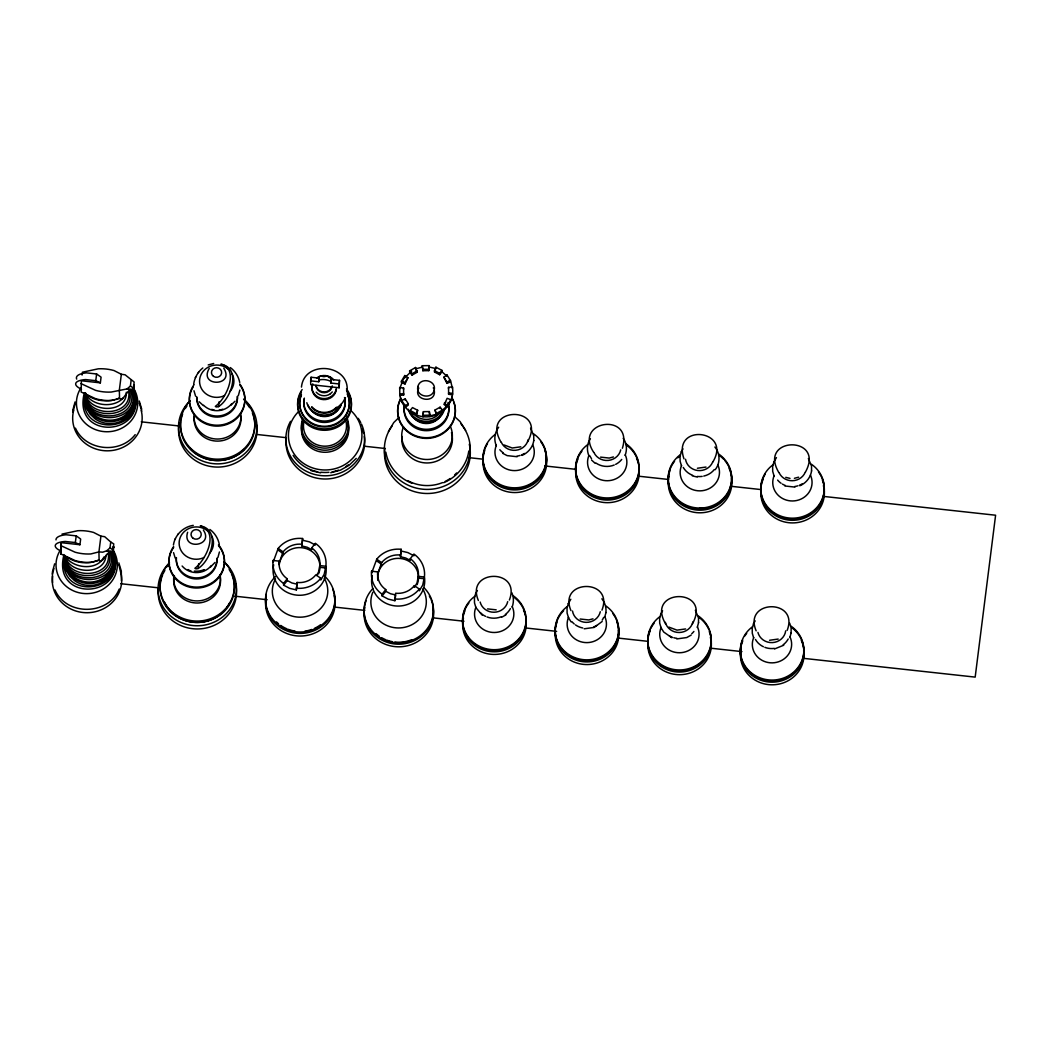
<?xml version="1.0" encoding="UTF-8"?>
<svg xmlns="http://www.w3.org/2000/svg" width="1048" height="1048" viewBox="0 0 1048 1048"><rect width="100%" height="100%" fill="white"/><g stroke="black" fill="none" stroke-linecap="round" stroke-linejoin="round"><path stroke-width="1.5" d="M112.424 547.095A4.572 1.533 7.2 0 1 113.8 547.318L113.787 546.663L113.053 553.265A4.572 1.533 7.2 0 0 107.171 554.051L102.887 559.763L100.438 561.283L99.115 560.3L91.019 562.357A46.047 43.322 -1.2 0 1 75.312 560.641L60.745 553.92L60.928 542.654L79.936 544.724L80.657 539.026L76.203 535.869L66.05 534.755A19.755 6.943 7.1 0 0 55.989 539.89M133.541 385.297A4.572 1.533 7.2 0 1 134.223 385.428L134.21 384.773L133.476 391.389A4.572 1.533 7.2 0 0 127.581 392.162L123.31 397.873L120.861 399.393L119.538 398.41L111.442 400.467A46.047 43.322 -1.2 0 1 95.735 398.751L81.168 392.031L81.351 380.765L100.359 382.848L101.08 377.136L96.626 373.979L86.473 372.865A19.755 6.943 7.1 0 0 76.701 379.114M82.072 375.066L82.425 372.21L98.276 368.817A46.047 43.322 -1.2 0 1 113.983 370.534L121.345 374.28L125.105 374.791L134.144 382.009L133.423 389.345L127.083 388.913L111.258 392.057A46.047 43.322 -1.2 0 1 95.551 390.341L80.984 383.607M60.745 553.92L60.928 542.654M79.936 544.724L75.351 542.563L76.203 535.869M100.359 382.848L95.774 380.686L96.626 373.979M62.002 534.1L77.853 530.707A46.047 43.322 -1.2 0 1 93.56 532.423L100.922 536.17L98.931 551.89L99.115 560.3M121.345 374.28L119.354 390L119.538 398.41M60.561 545.497L75.142 552.231A46.047 43.322 -1.2 0 0 90.849 553.947L98.931 551.89L102.73 552.204L106.66 550.803L109.988 547.947L110.734 541.999L104.682 536.681L100.922 536.17M133.476 391.389L127.083 388.913L130.411 386.057L131.157 380.11M113.053 553.265L106.66 550.803L113.001 551.235L113.734 543.899L110.734 541.999M198.085 568.501C211.342 560.353 220.945 529.502 200.26 525.886C219.595 531.624 206.155 559.789 194.915 568.265A1.808 0.917 -0.7 0 0 196.33 568.854L198.085 568.501L198.701 563.68M220.918 364.115C239.363 368.948 227.049 397.965 215.338 406.375A1.808 0.917 -0.7 0 0 216.753 406.965L218.508 406.611L219.111 401.79M310.653 380.856L311.099 377.254L319.221 378.145L319.195 376.756A6.642 2.227 7.2 0 1 325.26 376.036A6.642 2.227 7.2 0 1 331.378 378.092L330.945 383.07L339.067 383.961L339.146 387.76L310.732 384.655L310.653 380.856L318.762 381.734L319.077 379.337M318.762 381.734L319.195 376.756M296.374 589.932L297.056 582.465A20.436 19.231 -1.2 0 0 315.841 574.828L320.754 578.273L320.793 580.003L324.186 574.304L325.863 566.248A26.58 25.008 -1.2 0 0 315.369 543.296L311.701 547.921L311.741 549.65L307.09 547.213L301.916 545.982L302.597 538.515A26.58 25.008 -1.2 0 0 278.178 548.445L273.109 562.2L273.083 560.47L279.174 561.139A20.436 19.231 -1.2 0 0 287.231 578.797L287.27 580.526L283.602 585.151L289.641 588.334L296.374 589.932L297.056 582.465M301.916 545.982L302.597 538.515M330.945 383.07L331.378 378.092M339.067 383.961L339.526 380.359L331.404 379.468M339.146 387.76L339.526 380.359M394.913 600.701L395.607 593.234A20.436 19.231 -1.2 0 0 414.379 585.609L419.292 589.042L419.331 590.784L422.724 585.072L424.401 577.016A26.58 25.008 -1.2 0 0 413.921 554.064L410.253 558.689L410.279 560.418L405.628 557.981L400.454 556.75L401.148 549.296A26.58 25.008 -1.2 0 0 376.73 559.213L371.66 572.981L371.621 571.239L377.712 571.907A20.436 19.231 -1.2 0 0 385.769 589.566L385.808 591.295L382.14 595.932L388.192 599.102L394.913 600.701L395.633 594.963L390.472 593.744L385.808 591.295M400.454 556.75L401.148 549.296M423.405 411.654L422.973 416.685L423.405 411.654L429.326 411.576L429.916 416.58C416.004 418.689 400.808 408.589 399.773 394.1L403.624 393.563L403.65 394.952L399.799 395.489L399.694 387.577L403.559 387.996L403.585 389.384M428.776 370.638L429.208 365.621L422.279 365.713L422.855 370.73L428.776 370.638L429.208 365.621M193.697 384.066C194.548 377.752 197.836 371.935 202.814 367.966M301.457 387.105C304.182 359.281 350.857 364.128 346.993 392.083M84.403 392.699C71.631 441.391 149.419 436.793 133.882 390.105M63.994 554.575C51.208 603.281 129.009 598.683 113.459 551.995M85.176 392.974C75.05 439.033 149.013 433.099 133.869 389.267M64.413 556.187C56.605 601.539 128.498 593.836 113.446 551.156M475.7 593.43L477.39 590.522M533.773 440.592L533.733 435.654L530.576 428.16M568.291 603.556L570.819 599.246M605.941 612.608C606.451 607.683 605.05 602.639 601.88 598.801M681.305 451.793L683.008 448.871M660.895 613.683L662.585 610.761M698.531 622.735L698.505 617.796L695.348 610.29M773.909 461.919L776.437 457.596M753.486 623.796L755.176 620.888M811.558 470.958L811.519 466.019L808.362 458.526M791.135 632.848L791.096 627.909L789.681 623.167M72.823 410.2L75.063 401.921M72.862 412.165L75.102 403.886M54.64 563.811L52.4 572.09L52.557 582.583M52.439 574.055L53.933 568.527M173.431 544.986C174.911 534.991 183.282 526.83 193.251 525.362M238.355 395.607L239.848 390.092M217.932 557.497L219.425 551.982M311.701 547.921A20.436 19.231 -1.2 0 1 319.771 565.579L318.487 572.182L316.535 575.47M399.995 387.904L403.126 379.769M429.326 411.576L429.916 416.58C444.011 414.877 455.002 400.991 452.382 386.817L448.531 387.354L448.636 394.31L452.5 394.729L452.461 393.341L448.596 392.921L448.636 394.31M410.253 558.689A20.436 19.231 -1.2 0 1 418.309 576.348L417.025 582.95L414.419 587.339L414.379 585.609M468.797 451.007C466.805 465.233 456.836 477.22 443.697 482.709M475.726 593.325L474.443 598.107L474.508 602.928L475.884 607.552M533.799 440.474C532.842 447.155 528.166 452.801 522.009 455.408M512.092 607.146C513.9 602.521 513.834 597.386 511.896 592.801M568.33 603.438L567.034 608.233L567.099 613.041L568.488 617.678M625.106 455.382C627.254 449.841 626.901 443.081 623.167 438.287M604.683 617.272L605.98 612.49M681.344 451.675L680.047 456.456L680.113 461.277L681.501 465.915M660.921 613.565L659.624 618.346L659.69 623.167L661.078 627.804M697.274 627.398L698.571 622.604M773.935 461.801L772.638 466.583L772.704 471.404L774.092 476.028M753.512 623.691L752.228 628.473L752.294 633.293L753.669 637.918M811.584 470.84C810.615 477.469 806.004 483.246 799.794 485.774M789.878 637.511L791.161 632.73M103.922 556.999C97.438 571.304 71.985 568.619 65.055 555.728M509.367 600.032C521.773 568.003 465.011 568.828 478.36 600.478M622.381 448.256C633.87 411.838 572.902 420.261 593.613 452.238M601.958 610.146C614.364 578.116 557.615 578.955 570.95 610.591M787.153 630.398C799.559 598.369 742.796 599.194 756.145 630.844M187.631 532.266C181.645 550.737 214.355 546.231 203.364 530.078M418.807 388.009C412.047 400.388 436.204 404.384 434.317 390.708M417.667 410.292L416.252 415.087L417.667 410.292L412.493 407.58L410.174 410.528L410.2 411.903M434.488 370.612L435.929 367.206L441.981 370.389L442.02 371.778L439.688 374.712L434.514 372.001L434.488 370.612L439.649 373.324L439.688 374.712M434.514 372.001L435.483 369.734M221.652 364.39C241.433 368.595 231.267 398.712 218.508 406.611M209.233 368.398C198.295 387.144 235.237 386.607 223.787 368.189M119.21 589.068C108.494 615.595 66.443 616.224 54.994 589.998M345.486 397.755L342.565 402.668L338.294 406.821M278.178 548.445L283.091 551.877L279.2 562.868L279.174 561.139M401.397 381.236L404.79 375.538L407.908 377.725L405.039 383.974L401.423 382.625L401.397 381.236L405.013 382.586L405.039 383.974M403.69 378.826L411.654 371.123M405.013 382.586L407.908 377.725M388.428 431.501L393.773 422.541L399.209 417.274M450.758 399.668L447.391 406.755L444.273 404.567L447.142 398.319L450.758 399.668L450.784 401.056M444.273 404.567L445.728 402.144M376.73 559.213L381.642 562.658L377.752 573.636L377.712 571.907M498.651 427.23C494.656 432.444 493.66 439.623 496.307 445.662M527.642 441.745C547.999 404.829 479.604 405.825 501.023 442.125M590.417 438.758C586.906 443.671 586.592 450.312 588.911 455.788M712.837 461.985C732.618 429.405 671.414 422.763 683.977 458.828M715.208 469.701C720.356 463.203 720.277 453.378 714.893 447.038M692.414 623.874C712.771 586.972 644.376 587.954 665.794 624.254M805.427 472.111C825.785 435.195 757.39 436.191 778.808 472.491M195.347 377.594L195.819 376.808M198.295 372.63L198.701 371.961M174.924 539.484L175.396 538.698M177.872 534.519L178.278 533.851M214.984 562.462L210.452 567.112M439.649 373.324L441.981 370.389M283.602 585.151L283.563 583.422L287.231 578.797M382.14 595.932L382.101 594.203L385.769 589.566M123.31 397.965C113.708 408.393 92.46 406.27 85.478 393.838M135.192 434.645C120.088 454.295 85.648 450.981 75.417 428.108M229.866 391.467L230.494 390.852A17.187 16.165 -1.2 0 0 232.525 374.791L232.053 374.057M230.874 405.222L235.001 401.24M330.447 393.721L332.295 391.939M209.443 553.357L210.085 552.741A17.187 16.165 -1.2 0 0 212.102 536.681L211.644 535.947M356.255 458.382L349.194 465.22L340.43 470.146L330.736 472.74M602.181 621.464L594.19 627.424L584.208 628.8M408.262 403.703L408.288 405.091L405.235 407.371L405.196 405.982L408.262 403.703L405.235 398.921L401.659 400.375L401.685 401.764M449.343 380.057L450.522 381.917L446.946 383.371L443.894 377.201L446.946 374.935L450.496 380.542L452.409 388.205L452.382 386.817M224.508 395.489L223.512 396.039A17.187 16.165 -1.2 0 1 199.67 379.337A17.187 16.165 -1.2 0 1 227.023 368.228L227.848 368.988M330.33 393.799C326.072 396.969 319.601 396.223 316.182 392.162M409.637 370.848L415.598 367.507L417.156 372.25L412.074 375.105L409.663 372.236L409.637 370.848L412.034 373.73L412.074 375.105M412.034 373.73L417.13 370.861M435.025 410.043L436.584 414.798L435.025 410.043L440.108 407.187L442.518 410.056L442.544 411.445M436.558 413.41L442.518 410.056M204.085 557.366L203.089 557.929A17.187 16.165 -1.2 0 1 179.247 541.226A17.187 16.165 -1.2 0 1 206.6 530.118L207.439 530.878M501.586 617.298L505.961 614.849M691.156 635.088L686.781 637.538L676.812 638.926M783.747 645.214L774.485 648.974M115.817 399.576L118.987 398.135M98.578 560.025C88.779 564.597 76.137 563.379 67.308 557.209M446.946 383.371L446.92 381.983L450.496 380.542M208.225 364.94L213.674 363.486M417.156 372.25L415.624 368.883L422.305 367.101M520.817 446.815L512.223 448.007L504.154 444.994M613.421 456.941L609.202 458.068L600.57 457.125M706.011 467.054L697.418 468.246M794.397 478.307L798.602 477.181M592.998 618.831L588.779 619.957L580.147 619.014M685.589 628.944L676.995 630.136L668.925 627.123M778.192 639.07L769.586 640.263M114.481 399.877C105.18 401.947 94.399 400.742 86.814 394.624M422.279 365.713L422.829 369.341L428.75 369.263M422.947 415.296L429.876 415.191M517.123 456.718L507.114 455.618L502.686 453.299M794.908 487.084L784.9 485.984M496.189 609.831L487.556 608.888M95.774 380.686L85.622 379.572A19.755 6.314 7.3 0 0 81.521 389.175M141.257 421.833L180.308 426.104M256.799 434.462L286.091 437.658M364.193 446.199L385.35 448.518M468.351 457.583L482.997 459.181M544.829 465.941L575.745 469.321M639.215 476.264L668.506 479.46M730.351 486.22L761.267 489.599M823.099 496.359L995.6 515.223L975.177 677.113L803.475 658.341M319.771 565.579L325.863 566.248M418.309 576.348L424.401 577.016M319.797 567.309L325.889 567.977M418.349 578.077L424.44 578.745M75.351 542.563L65.199 541.462A19.755 6.314 7.3 0 0 61.098 551.065M120.795 583.71L158.196 587.797M234.634 596.155L267.161 599.718M333.84 607.002L364.743 610.381M433.047 617.848L463.95 621.228M525.742 627.975L556.645 631.355M618.438 638.114L647.716 641.311M711.147 648.24L741.919 651.607M429.235 367.01L435.968 368.595L435.929 367.206M785.764 477.364L790.009 478.373M692.309 475.871L697.234 477.036M310.915 470.578L320.675 472.884M401.174 551.025L407.908 552.61L413.96 555.794M302.636 540.257L309.357 541.842L315.409 545.026M297.095 584.195L291.92 582.963L287.27 580.526M410.174 410.528L416.226 413.698M411.785 483.167C398.515 478.058 388.219 466.347 385.847 452.199M671.886 637.76L663.725 632.036L661.118 627.909M130.411 386.057L133.397 387.97L133.423 389.345M109.988 547.947L112.974 549.846L113.001 551.235M444.247 403.192L447.365 405.38M376.756 560.942L381.669 564.387M278.218 550.174L283.13 553.619M591.557 460.033L595.212 463.373M442.02 371.778L446.147 375.564M454.491 416.475L460.072 421.584L465.639 430.401M230.337 367.573C235.211 371.162 238.551 376.52 239.73 382.441M482.198 615.137L475.923 607.67M199.133 401.751L203.364 405.615M209.914 529.463C214.788 533.052 218.128 538.41 219.307 544.331M443.894 377.201L446.92 381.983M568.514 617.796L571.134 621.923M401.659 400.375L405.196 405.982M433.309 387.799L433.741 388.743M85.805 395.371C91.202 413.213 127.345 413.266 126.297 392.24M65.382 557.261C70.766 574.579 105.101 575.365 105.953 555.401M129.376 390.577C137.589 419.75 83.159 422.043 85.608 392.948M108.966 552.466C117.088 580.684 64.976 584.352 65.238 556.475M131.013 390.904C139.685 422.475 82.91 424.925 85.451 393.629M110.59 552.794C119.262 584.365 62.5 586.814 65.028 555.519M131.996 390.013C143.497 423.628 82.713 428.278 85.464 394.323M112.018 553.239C121.096 586.264 62.238 589.212 65.041 556.213M133.253 389.214C138.886 400.899 131.956 415.375 120.088 419.763A25.741 24.222 -1.2 0 1 95.001 417.012C88.189 412.218 84.063 404.004 84.98 395.646M132.729 390.184C137.484 401.24 130.397 414.314 119.511 418.401A24.982 23.501 -1.2 0 1 95.185 415.742C88.582 411.091 84.574 403.113 85.451 395.004M112.83 551.104C118.463 562.789 111.533 577.265 99.665 581.653A25.741 24.222 -1.2 0 1 74.578 578.902C67.779 574.108 63.64 565.894 64.557 557.536M112.739 553.501C116.629 564.269 109.411 576.348 99.102 580.291A24.982 23.501 -1.2 0 1 74.762 577.631C68.159 572.981 64.151 565.003 65.028 556.894M193.972 390.747L195.609 396.223M139.266 401.004L141.729 409.218M139.305 402.956L141.768 411.17M173.549 552.637L175.186 558.099M118.843 562.894L121.306 571.108L121.437 580.788M118.883 564.846L121.385 575.26A34.754 32.698 -1.2 0 1 87.443 612.713A34.754 32.698 -1.2 0 1 52.492 576.243M128.825 392.541C131.341 417.667 86.303 417.654 85.661 393.747M108.403 554.431C110.931 579.557 65.88 579.544 65.238 555.636M448.531 387.354L448.557 388.729M446.946 374.935L446.985 376.324M440.108 407.187L440.147 408.576M422.829 369.341L422.855 370.73M415.598 367.507L415.624 368.883M404.79 375.538L404.816 376.926M405.235 398.921L405.262 400.31M399.694 387.577L399.72 388.952M311.099 377.254L311.177 381.053M403.559 387.996L403.65 394.952M710.387 637.381A31.754 29.881 -1.2 0 1 681.672 674.611A31.754 29.881 -1.2 0 1 648.07 641.35M141.244 410.567A34.754 32.698 -1.2 0 1 107.093 450.823A34.754 32.698 -1.2 0 1 73.74 410.148M451.465 432.614A25.322 23.829 -1.2 0 1 429.077 462.889A25.322 23.829 -1.2 0 1 401.947 436.387M450.299 426.222A25.322 23.829 -1.2 0 1 427.348 459.496A25.322 23.829 -1.2 0 1 403.506 426.89M444.588 408.733A18.589 17.489 -1.2 0 1 426.628 422.698A18.589 17.489 -1.2 0 1 408.288 409.257M448.072 403.808A22.427 21.104 -1.2 0 1 426.759 430.689A22.427 21.104 -1.2 0 1 404.738 404.436M448.046 402.419A22.427 21.104 -1.2 0 1 428.2 429.235A22.427 21.104 -1.2 0 1 404.174 405.759M439.61 413.122A16.545 15.563 -1.2 0 1 413.357 413.488M453.588 401.803A28.859 27.143 -1.2 0 1 424.623 438.352A28.859 27.143 -1.2 0 1 400.978 398.672M451.688 397.952A28.859 27.143 -1.2 0 1 453.024 400.493M461.028 423.955A42.929 40.387 -1.2 0 1 457.085 478.045A42.929 40.387 -1.2 0 1 399.511 479.879A42.929 40.387 -1.2 0 1 391.991 426.156M456.601 472.949A38.841 36.549 -1.2 0 1 454.596 474.967M450.195 478.504A38.841 36.549 -1.2 0 1 445.243 481.399M442.623 482.578A38.841 36.549 -1.2 0 1 407.685 480.613M451.675 397.231A28.859 27.143 -1.2 0 1 426.864 437.697A28.859 27.143 -1.2 0 1 400.965 397.965M440.998 415.06A16.296 15.34 -1.2 0 1 425.947 423.523A16.296 15.34 -1.2 0 1 411.471 414.288M469.294 444.26A42.929 40.387 -1.2 0 1 429.536 493.438A42.929 40.387 -1.2 0 1 384.76 448.452M443.618 410.279A18.589 17.489 -1.2 0 1 426.588 421.322A18.589 17.489 -1.2 0 1 409.283 410.764M446.016 406.663A24.838 23.37 -1.2 0 1 441.496 411.039M434.409 414.72A24.838 23.37 -1.2 0 1 429.68 415.833M422.803 589.055A27.746 26.108 -1.2 0 1 400.388 627.896A27.746 26.108 -1.2 0 1 372.826 592.238M424.453 577.409A26.58 25.008 -1.2 0 1 397.1 606.045A26.58 25.008 -1.2 0 1 372.236 575.588M432.68 606.556A34.754 32.698 -1.2 0 1 399.288 646.799A34.754 32.698 -1.2 0 1 364.822 607.526M431.239 599.914A34.702 32.645 -1.2 0 1 399.236 644.192A34.702 32.645 -1.2 0 1 366.04 600.845M429.366 596.05A34.702 32.645 -1.2 0 1 430.676 598.605M424.034 587.771A34.663 32.619 -1.2 0 1 423.235 633.215A34.663 32.619 -1.2 0 1 374.935 633.909A34.663 32.619 -1.2 0 1 372.905 588.504M411.668 639.725A32.619 30.693 -1.2 0 1 404.856 641.704M403.467 641.926A32.619 30.693 -1.2 0 1 394.952 642.044M392.149 641.625A32.619 30.693 -1.2 0 1 386.699 640.092M385.389 639.568A32.619 30.693 -1.2 0 1 381.616 637.682M379.271 636.188A32.619 30.693 -1.2 0 1 376.022 633.595M419.292 589.042A26.58 25.008 -1.2 0 1 394.873 598.971M382.101 594.203A26.58 25.008 -1.2 0 1 371.621 571.239M381.642 562.658A20.436 19.231 -1.2 0 1 400.415 555.021M377.856 580.396A20.436 19.231 -1.2 0 1 400.493 558.479A20.436 19.231 -1.2 0 1 417.065 584.679M240.66 413.803A23.423 22.034 -1.2 0 1 217.788 439.046A23.423 22.034 -1.2 0 1 194.234 414.471M240.713 415.886A23.423 22.034 -1.2 0 1 217.827 441.116A23.423 22.034 -1.2 0 1 194.273 416.554M189.924 401.004A37.165 34.964 -1.2 0 0 192.491 450.011A37.165 34.964 -1.2 0 0 244.616 448.19A37.165 34.964 -1.2 0 0 243.581 399.118A39.208 36.89 -1.2 0 1 246.608 451.819A39.208 36.89 -1.2 0 1 190.5 453.627A39.208 36.89 -1.2 0 1 190.147 400.808M244.276 449.251A35.632 33.523 -1.2 0 1 189.701 447.797M239.796 384.904A27.759 26.108 -1.2 0 1 236.141 419.004A27.759 26.108 -1.2 0 1 199.749 420.418A27.759 26.108 -1.2 0 1 193.291 386.712M231.726 403.703A18.392 17.305 -1.2 0 1 203.587 405.262M256.563 424.82A39.208 36.89 -1.2 0 1 216.556 467.067A39.208 36.89 -1.2 0 1 179.378 422.763M222.713 409.192A14.305 13.467 -1.2 0 1 219.111 410.161M214.146 410.03A14.305 13.467 -1.2 0 1 211.762 409.349M239.782 383.987A27.759 26.108 -1.2 0 1 235.761 418.401A27.759 26.108 -1.2 0 1 198.989 418.925A27.759 26.108 -1.2 0 1 194.05 384.642M237.438 396.537A20.384 19.178 -1.2 0 1 217.329 416.017A20.384 19.178 -1.2 0 1 196.683 397.126M237.411 396.354A20.384 19.178 -1.2 0 1 217.342 417.091A20.384 19.178 -1.2 0 1 196.736 396.943M252.411 413.135A37.165 34.964 -1.2 0 1 222.189 460.295A37.165 34.964 -1.2 0 1 180.767 421.571M180.99 420.065A37.165 34.964 -1.2 0 1 182.588 414.143M185.247 408.589A37.165 34.964 -1.2 0 1 186.963 405.982M246.856 403.899A37.165 34.964 -1.2 0 1 249.607 407.659M133.856 388.756A30.667 28.846 -1.2 0 1 106.686 431.75A30.667 28.846 -1.2 0 1 80.748 388.205M84.993 396.341A26.423 24.864 -1.2 0 0 86.853 408.864L90.246 414.34L95.001 418.781A25.113 23.632 -1.2 0 0 120.35 421.545L126.088 418.257L130.751 413.659A26.423 24.864 -1.2 0 0 133.817 389.358M349.796 396.144A26.907 25.322 -1.2 0 1 324.893 430.283A26.907 25.322 -1.2 0 1 299.073 396.865M299.558 395.633A26.907 25.322 -1.2 0 1 301.431 392.057M346.521 390.301A26.907 25.322 -1.2 0 1 349.272 394.913M337.246 407.083A16.034 15.078 -1.2 0 1 311.819 407.449M345.29 419.121A21.536 20.266 -1.2 0 1 325.967 446.173A21.536 20.266 -1.2 0 1 304.117 420.995M336.369 389.424A12.262 11.541 -1.2 0 1 321.173 399.288A12.262 11.541 -1.2 0 1 312.802 383.843M328.745 377.359A12.262 11.541 -1.2 0 1 331.535 378.826M336.356 388.376A12.262 11.541 -1.2 0 1 322.732 398.515A12.262 11.541 -1.2 0 1 311.99 385.716M316.588 378.001A12.262 11.541 -1.2 0 1 333.814 379.887M350.844 410.554A36.759 34.597 -1.2 0 1 351.512 459.469A36.759 34.597 -1.2 0 1 299.518 460.216A36.759 34.597 -1.2 0 1 298.863 411.301M347.373 394.297A24.864 23.397 -1.2 0 1 324.841 426.968A24.864 23.397 -1.2 0 1 301.431 394.952M347.36 393.603A24.864 23.397 -1.2 0 1 324.828 426.274A24.864 23.397 -1.2 0 1 301.418 394.258M336.343 407.358A16.034 15.078 -1.2 0 1 311.793 406.703M341.203 405.039A18.078 17.004 -1.2 0 1 323.072 415.729A18.078 17.004 -1.2 0 1 306.828 402.707M341.19 404.345A18.078 17.004 -1.2 0 1 324.631 415.087A18.078 17.004 -1.2 0 1 307.798 404.829M338.792 408.248A16.034 15.078 -1.2 0 1 311.885 410.855M337.26 407.777A16.034 15.078 -1.2 0 1 335.399 409.742M347.766 424.021A23.58 22.191 -1.2 0 1 325.378 452.278A23.58 22.191 -1.2 0 1 302.23 424.676M344.504 397.533A20.777 19.545 -1.2 0 1 324.775 422.436A20.777 19.545 -1.2 0 1 304.365 398.109M345.041 398.646A20.777 19.545 -1.2 0 1 324.736 421.047A20.777 19.545 -1.2 0 1 303.841 399.249M332.255 385.861A8.174 7.69 -1.2 0 1 316.038 386.096M331.705 387.118A8.174 7.69 -1.2 0 1 316.024 385.402M322.941 376.664A8.174 7.69 -1.2 0 1 325.077 376.638M347.726 421.938A23.58 22.191 -1.2 0 1 323.793 450.168A23.58 22.191 -1.2 0 1 303.134 419.842M346.495 388.913A26.907 25.322 -1.2 0 1 342.604 422.279A26.907 25.322 -1.2 0 1 306.946 422.789A26.907 25.322 -1.2 0 1 302.151 389.555M348.329 464.893A37.335 35.134 -1.2 0 1 345.696 466.688M338.452 470.172A37.335 35.134 -1.2 0 1 332.164 471.849M328.967 472.294A37.335 35.134 -1.2 0 1 320.819 472.242M317.623 471.77A37.335 35.134 -1.2 0 1 293.139 455.382M364.298 436.558A39.379 37.06 -1.2 0 1 325.823 479.001A39.379 37.06 -1.2 0 1 286.222 437.671M362.149 428.737A39.379 37.06 -1.2 0 1 363.656 433.387M361.442 424.034A39.379 37.06 -1.2 0 1 323.557 475.766A39.379 37.06 -1.2 0 1 290.545 421.309M358.193 418.349A39.379 37.06 -1.2 0 1 360.735 422.58M346.652 417.13A23.58 22.191 -1.2 0 1 326.059 448.099A23.58 22.191 -1.2 0 1 302.571 419.121M318.736 380.359A6.642 2.227 7.2 0 1 324.801 379.638A6.642 2.227 7.2 0 1 330.919 381.682M811.532 464.316A31.754 29.881 -1.2 0 1 816.209 508.149A31.754 29.881 -1.2 0 1 769.389 508.817A31.754 29.881 -1.2 0 1 772.874 464.88M810.471 475.137A19.663 18.497 -1.2 0 1 792.655 500.97A19.663 18.497 -1.2 0 1 774.145 475.661M823.414 485.617A31.754 29.881 -1.2 0 1 794.685 522.847A31.754 29.881 -1.2 0 1 761.084 489.586M822.366 479.997A31.754 29.881 -1.2 0 1 792.144 520.293A31.754 29.881 -1.2 0 1 763.075 479.408M818.488 471.993A31.754 29.881 -1.2 0 1 814.296 511.018A31.754 29.881 -1.2 0 1 772.664 512.642A31.754 29.881 -1.2 0 1 765.263 474.076M805.205 472.334A14.122 13.283 -1.2 0 1 792.275 480.731A14.122 13.283 -1.2 0 1 779.123 472.714M802.244 483.822A18.458 17.371 -1.2 0 1 799.401 485.263M797.908 485.8A18.458 17.371 -1.2 0 1 794.764 486.495M785.28 485.46A18.458 17.371 -1.2 0 1 782.411 484.097M781.074 483.259A18.458 17.371 -1.2 0 1 777.629 480.102M718.941 454.203A31.754 29.881 -1.2 0 1 723.618 498.023A31.754 29.881 -1.2 0 1 676.798 498.704A31.754 29.881 -1.2 0 1 680.283 454.753M717.88 465.024A19.663 18.497 -1.2 0 1 700.064 490.857A19.663 18.497 -1.2 0 1 681.554 465.535M731.465 478.556A31.754 29.881 -1.2 0 1 698.767 512.773A31.754 29.881 -1.2 0 1 669.056 476.382M729.159 468.443A31.754 29.881 -1.2 0 1 701.204 510.153A31.754 29.881 -1.2 0 1 669.908 470.735M724.902 460.622A31.754 29.881 -1.2 0 1 721.705 500.892A31.754 29.881 -1.2 0 1 678.803 501.507A31.754 29.881 -1.2 0 1 674.519 461.356M677.807 457.819A31.754 29.881 -1.2 0 1 680.296 455.749M718.967 455.199A31.754 29.881 -1.2 0 1 723.841 459.43M714.317 469.556A18.458 17.371 -1.2 0 1 703.758 476.093M702.173 476.382A18.458 17.371 -1.2 0 1 697.352 476.447M692.689 475.334A18.458 17.371 -1.2 0 1 683.27 467.447M712.601 462.22A14.122 13.283 -1.2 0 1 697.824 470.513A14.122 13.283 -1.2 0 1 685.523 459.26M704.23 507.808A29.803 28.034 -1.2 0 1 699.566 508.11M533.746 433.951A31.754 29.881 -1.2 0 1 538.423 477.783A31.754 29.881 -1.2 0 1 491.604 478.451A31.754 29.881 -1.2 0 1 495.088 434.514M532.685 444.771A19.663 18.497 -1.2 0 1 514.869 470.604A19.663 18.497 -1.2 0 1 496.359 445.295M545.628 455.251A31.754 29.881 -1.2 0 1 516.9 492.481A31.754 29.881 -1.2 0 1 483.298 459.221M544.58 449.631A31.754 29.881 -1.2 0 1 515.184 489.927A31.754 29.881 -1.2 0 1 484.726 450.496M540.689 441.627A31.754 29.881 -1.2 0 1 536.511 480.652A31.754 29.881 -1.2 0 1 494.879 482.276A31.754 29.881 -1.2 0 1 487.477 443.71M528.126 439.754A14.122 13.283 -1.2 0 1 515.708 450.286A14.122 13.283 -1.2 0 1 501.324 442.348M524.459 453.457A18.458 17.371 -1.2 0 1 521.616 454.898M520.122 455.435A18.458 17.371 -1.2 0 1 516.978 456.129M503.289 452.893A18.458 17.371 -1.2 0 1 499.844 449.736M626.35 444.077A31.754 29.881 -1.2 0 1 631.014 487.909A31.754 29.881 -1.2 0 1 584.195 488.578A31.754 29.881 -1.2 0 1 587.679 444.627M625.276 454.898A19.663 18.497 -1.2 0 1 607.46 480.731A19.663 18.497 -1.2 0 1 588.95 455.421M638.861 468.43A31.754 29.881 -1.2 0 1 607.84 502.66A31.754 29.881 -1.2 0 1 575.902 469.347M638.808 465.823A31.754 29.881 -1.2 0 1 607.788 500.053A31.754 29.881 -1.2 0 1 575.85 466.727M576.086 465.181A31.754 29.881 -1.2 0 1 577.893 459.155M636.555 458.317A31.754 29.881 -1.2 0 1 638.533 464.29M638.782 464.709A31.754 29.881 -1.2 0 1 607.761 498.927A31.754 29.881 -1.2 0 1 575.824 465.613M576.059 464.067A31.754 29.881 -1.2 0 1 581.915 451.23M626.363 445.072A31.754 29.881 -1.2 0 1 638.507 463.177M621.726 459.43A18.458 17.371 -1.2 0 1 615.661 464.356M614.22 465.011A18.458 17.371 -1.2 0 1 595.893 463.006M591.504 458.631A18.458 17.371 -1.2 0 1 589.972 455.959M620.717 449.867A14.122 13.283 -1.2 0 1 608.312 460.413A14.122 13.283 -1.2 0 1 593.928 452.474M698.518 616.093A31.754 29.881 -1.2 0 1 703.195 659.913A31.754 29.881 -1.2 0 1 656.375 660.594A31.754 29.881 -1.2 0 1 659.86 616.643M697.457 626.901A19.663 18.497 -1.2 0 1 679.641 652.747A19.663 18.497 -1.2 0 1 661.131 627.424M709.352 631.774A31.754 29.881 -1.2 0 1 683.283 671.847A31.754 29.881 -1.2 0 1 648.018 638.73M648.254 637.197A31.754 29.881 -1.2 0 1 650.061 631.171M709.326 630.66A31.754 29.881 -1.2 0 1 683.257 670.733A31.754 29.881 -1.2 0 1 647.991 637.616M648.227 636.084A31.754 29.881 -1.2 0 1 650.035 630.058M650.69 628.63A31.754 29.881 -1.2 0 1 654.096 623.246M698.544 617.089A31.754 29.881 -1.2 0 1 708.71 629.206M693.894 631.446A18.458 17.371 -1.2 0 1 691.745 633.712M676.929 638.337A18.458 17.371 -1.2 0 1 673.785 637.721M672.266 637.223A18.458 17.371 -1.2 0 1 669.397 635.874M692.898 621.883A14.122 13.283 -1.2 0 1 679.248 632.494A14.122 13.283 -1.2 0 1 665.323 622.276M791.109 626.206A31.754 29.881 -1.2 0 1 795.786 670.039A31.754 29.881 -1.2 0 1 748.966 670.707A31.754 29.881 -1.2 0 1 752.451 626.769M790.048 637.027A19.663 18.497 -1.2 0 1 772.232 662.86A19.663 18.497 -1.2 0 1 753.722 637.551M803.633 650.572A31.754 29.881 -1.2 0 1 770.948 684.776A31.754 29.881 -1.2 0 1 741.237 648.398M801.327 640.446A31.754 29.881 -1.2 0 1 772.559 682.183A31.754 29.881 -1.2 0 1 742.652 641.284M792.432 628.171A31.754 29.881 -1.2 0 1 798.524 667.733A31.754 29.881 -1.2 0 1 757.337 677.663A31.754 29.881 -1.2 0 1 742.639 640.171M744.84 635.966A31.754 29.881 -1.2 0 1 746.687 633.359M788.188 638.979A18.458 17.371 -1.2 0 1 783.131 644.821M774.354 648.385A18.458 17.371 -1.2 0 1 764.857 647.35M763.403 646.734A18.458 17.371 -1.2 0 1 755.451 639.45M785.686 630.87A14.122 13.283 -1.2 0 1 772.468 642.594A14.122 13.283 -1.2 0 1 757.927 632.403M605.927 605.967A31.754 29.881 -1.2 0 1 610.604 649.799A31.754 29.881 -1.2 0 1 563.772 650.467A31.754 29.881 -1.2 0 1 567.269 606.517M604.853 616.787A19.663 18.497 -1.2 0 1 587.037 642.62A19.663 18.497 -1.2 0 1 568.54 617.311M618.438 630.32A31.754 29.881 -1.2 0 1 587.417 664.55A31.754 29.881 -1.2 0 1 555.479 631.224M616.748 621.647A31.754 29.881 -1.2 0 1 587.365 661.93A31.754 29.881 -1.2 0 1 556.894 622.512M616.119 619.093A31.754 29.881 -1.2 0 1 603.399 656.454A31.754 29.881 -1.2 0 1 562.344 649.904A31.754 29.881 -1.2 0 1 563.614 610.709M612.87 613.643A31.754 29.881 -1.2 0 1 615.425 617.678M603.661 617.364A18.458 17.371 -1.2 0 1 602.207 620.075M596.639 625.46A18.458 17.371 -1.2 0 1 593.797 626.901M582.754 627.975A18.458 17.371 -1.2 0 1 575.47 624.896M574.225 623.94A18.458 17.371 -1.2 0 1 572.025 621.739M600.294 611.757A14.122 13.283 -1.2 0 1 586.042 622.368A14.122 13.283 -1.2 0 1 572.509 611.023M112.608 549.335A30.667 28.846 -1.2 0 1 106.883 586.435A30.667 28.846 -1.2 0 1 67.059 587.011A30.667 28.846 -1.2 0 1 60.339 550.082M64.57 558.23A26.423 24.864 -1.2 0 0 66.43 570.754L69.823 576.23L74.591 580.671A25.113 23.632 -1.2 0 0 99.927 583.435L105.665 580.147L110.328 575.549A26.423 24.864 -1.2 0 0 113.394 551.248M220.237 575.693A23.423 22.034 -1.2 0 1 197.365 600.936A23.423 22.034 -1.2 0 1 173.811 576.361M219.648 574.946A23.423 22.034 -1.2 0 1 197.404 603.006A23.423 22.034 -1.2 0 1 174.413 575.601M224.298 562.095A37.165 34.964 -1.2 0 1 223.447 610.814A37.165 34.964 -1.2 0 1 171.676 611.56A37.165 34.964 -1.2 0 1 169.501 562.881M224.102 561.911A39.208 36.89 -1.2 0 1 225.857 614.049A39.208 36.89 -1.2 0 1 170.444 615.831A39.208 36.89 -1.2 0 1 168.689 563.693M229.761 602.574A35.632 33.523 -1.2 0 1 226.709 607.696M223.853 611.141A35.632 33.523 -1.2 0 1 164.536 602.181M218.508 545.694A27.759 26.108 -1.2 0 1 204.229 587.024A27.759 26.108 -1.2 0 1 169.147 558.898M169.357 557.549A27.759 26.108 -1.2 0 1 173.641 547.449M211.303 565.592A18.392 17.305 -1.2 0 1 182.116 566.012M235.499 583.553A39.208 36.89 -1.2 0 1 199.539 628.905A39.208 36.89 -1.2 0 1 158.418 587.823M204.491 569.968A14.305 13.467 -1.2 0 1 202.29 571.081M198.688 572.051A14.305 13.467 -1.2 0 1 194.954 572.103M191.339 571.239A14.305 13.467 -1.2 0 1 188.077 569.536M218.495 544.79A27.759 26.108 -1.2 0 1 216.045 579.662A27.759 26.108 -1.2 0 1 178.933 581.103A27.759 26.108 -1.2 0 1 173.627 546.532M217.028 558.427A20.384 19.178 -1.2 0 1 196.238 577.893A20.384 19.178 -1.2 0 1 176.287 557.759M216.988 558.243A20.384 19.178 -1.2 0 1 196.264 578.968A20.384 19.178 -1.2 0 1 176.431 557.588M231.385 573.623A37.165 34.964 -1.2 0 1 197.718 622.447A37.165 34.964 -1.2 0 1 162.741 574.605M163.37 573.204A37.165 34.964 -1.2 0 1 164.837 570.466M167.483 566.627A37.165 34.964 -1.2 0 1 169.527 564.269M229.184 569.549A37.165 34.964 -1.2 0 1 230.717 572.234M203.797 569.771A18.392 17.305 -1.2 0 1 194.378 571.068M324.264 578.286A27.746 26.108 -1.2 0 1 300.396 617.18A27.746 26.108 -1.2 0 1 275.506 578.981M325.915 566.641A26.58 25.008 -1.2 0 1 298.562 595.264A26.58 25.008 -1.2 0 1 273.698 564.82M334.142 595.775A34.754 32.698 -1.2 0 1 300.75 636.031A34.754 32.698 -1.2 0 1 266.284 596.757M332.701 589.146A34.702 32.645 -1.2 0 1 302.964 633.32A34.702 32.645 -1.2 0 1 266.284 594.216M324.422 575.981A34.663 32.619 -1.2 0 1 325.05 622.106A34.663 32.619 -1.2 0 1 276.017 622.813A34.663 32.619 -1.2 0 1 275.401 576.688M320.439 624.844A32.619 30.693 -1.2 0 1 314.4 628.407M311.806 629.455A32.619 30.693 -1.2 0 1 304.916 631.145M294.999 631.092A32.619 30.693 -1.2 0 1 288.148 629.311M286.851 628.8A32.619 30.693 -1.2 0 1 280.72 625.42M278.519 623.73A32.619 30.693 -1.2 0 1 276.476 621.857M320.754 578.273A26.58 25.008 -1.2 0 1 296.335 588.19M283.563 583.422A26.58 25.008 -1.2 0 1 273.083 560.47M283.091 551.877A20.436 19.231 -1.2 0 1 301.876 544.253M279.24 564.597A20.436 19.231 -1.2 0 1 304.575 548.169A20.436 19.231 -1.2 0 1 318.526 573.911M513.324 595.84A31.754 29.881 -1.2 0 1 518 639.673A31.754 29.881 -1.2 0 1 471.181 640.341A31.754 29.881 -1.2 0 1 474.665 596.404M512.262 606.661A19.663 18.497 -1.2 0 1 494.446 632.494A19.663 18.497 -1.2 0 1 475.936 607.185M525.847 620.206A31.754 29.881 -1.2 0 1 493.163 654.411A31.754 29.881 -1.2 0 1 463.452 618.032M525.795 617.586A31.754 29.881 -1.2 0 1 490.621 651.62A31.754 29.881 -1.2 0 1 464.867 610.932M523.542 610.08A31.754 29.881 -1.2 0 1 525.506 616.054M525.769 616.473A31.754 29.881 -1.2 0 1 486.508 649.799A31.754 29.881 -1.2 0 1 468.901 602.993M514.647 597.805A31.754 29.881 -1.2 0 1 525.493 614.94M510.402 608.613A18.458 17.371 -1.2 0 1 505.346 614.456M501.206 616.774A18.458 17.371 -1.2 0 1 487.071 616.984M485.617 616.368A18.458 17.371 -1.2 0 1 480.469 612.766M507.704 601.644A14.122 13.283 -1.2 0 1 494.066 612.242A14.122 13.283 -1.2 0 1 480.141 602.037M417.916 386.463C415.178 396.458 431.789 400.113 434.147 390.301C436.885 380.306 420.274 376.638 417.916 386.463M213.491 376.363A5.109 4.808 -1.2 0 0 221.626 373.062A5.109 4.808 -1.2 0 0 214.539 368.097A5.109 4.808 -1.2 0 0 213.491 376.363M193.068 538.253A5.109 4.808 -1.2 0 0 201.203 534.952A5.109 4.808 -1.2 0 0 194.116 529.987A5.109 4.808 -1.2 0 0 193.068 538.253"/></g></svg>
